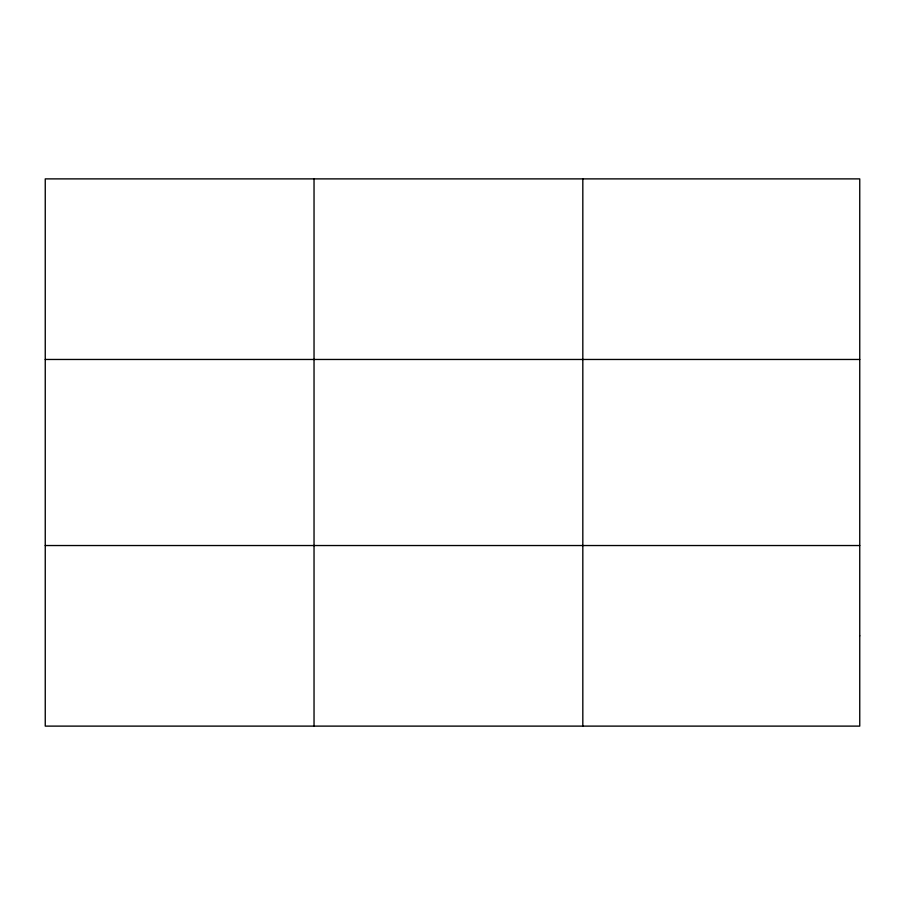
<?xml version="1.0" encoding="UTF-8"?>
<svg xmlns="http://www.w3.org/2000/svg" width="905" height="905" viewBox="0 0 905 905"><rect width="100%" height="100%" fill="white"/><g stroke="black" fill="none" stroke-linecap="round" stroke-linejoin="round"><path stroke-width="1.36" d="M314.035 178.885L314.035 726.115M582.82 178.885L582.82 726.115M45.25 359.466L859.75 359.466M45.25 545.534L859.75 545.534M859.75 635.819L859.75 726.115L45.25 726.115L45.25 178.885L859.75 178.885L859.75 635.819"/></g></svg>
